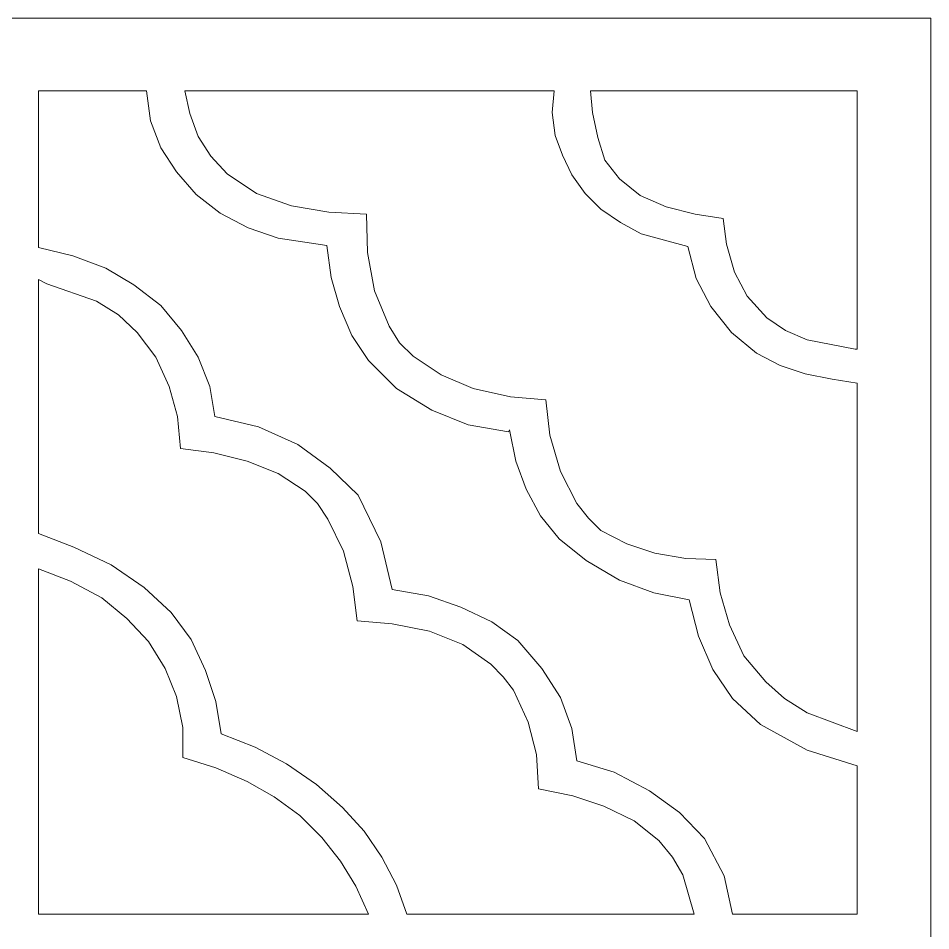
# Model space of a CAD drawing. Header units: centimetres. Extents: x 11.7 to 32.8, y 1.7 to 11.9.
# Drawn here: x 16.79 to 21.85, y 6.79 to 11.86 of the extents above; entities that cross this region are included whole.
import ezdxf

# ---------------------------------------------------------------- set-up
doc = ezdxf.new("R2010")
doc.units = ezdxf.units.CM
doc.header["$MEASUREMENT"] = 0

msp = doc.modelspace()

# ---------------------------------------------------------------- linework, layer by layer
at = {"lineweight": 9}
for points, knots in [([(11.7299, 11.85881), (11.7299, 11.85881), (21.8525, 11.85881), (21.8525, 11.85881), (21.8525, 11.85881), (21.8525, 11.85881), (21.8525, 1.73621), (21.8525, 1.73621), (21.8525, 1.73621), (21.8525, 1.73621), (11.7299, 1.73621), (11.7299, 1.73621), (11.7299, 1.73621), (11.7299, 1.73621), (11.7299, 11.85881), (11.7299, 11.85881)], [0, 0, 0, 0, 0.2, 0.2, 0.2, 0.2, 0.4, 0.4, 0.4, 0.4, 0.6, 0.6, 0.6, 0.6, 1, 1, 1, 1]), ([(20.75334, 6.88671), (20.75334, 6.88671), (20.7073, 7.09963), (20.7073, 7.09963), (20.7073, 7.09963), (20.7073, 7.09963), (20.59796, 7.3068), (20.59796, 7.3068), (20.59796, 7.3068), (20.59796, 7.3068), (20.45985, 7.45067), (20.45985, 7.45067), (20.45985, 7.45067), (20.45985, 7.45067), (20.29296, 7.57152), (20.29296, 7.57152), (20.29296, 7.57152), (20.29296, 7.57152), (20.0973, 7.67511), (20.0973, 7.67511), (20.0973, 7.67511), (20.0973, 7.67511), (19.89013, 7.73841), (19.89013, 7.73841), (19.89013, 7.73841), (19.89013, 7.73841), (19.86136, 7.91681), (19.86136, 7.91681), (19.86136, 7.91681), (19.86136, 7.91681), (19.79806, 8.08945), (19.79806, 8.08945), (19.79806, 8.08945), (19.79806, 8.08945), (19.69447, 8.25058), (19.69447, 8.25058), (19.69447, 8.25058), (19.69447, 8.25058), (19.56211, 8.40596), (19.56211, 8.40596), (19.56211, 8.40596), (19.56211, 8.40596), (19.41824, 8.50955), (19.41824, 8.50955), (19.41824, 8.50955), (19.41824, 8.50955), (19.2456, 8.59011), (19.2456, 8.59011), (19.2456, 8.59011), (19.2456, 8.59011), (19.0672, 8.65342), (19.0672, 8.65342), (19.0672, 8.65342), (19.0672, 8.65342), (18.86579, 8.68794), (18.86579, 8.68794), (18.86579, 8.68794), (18.86579, 8.68794), (18.80248, 8.95266), (18.80248, 8.95266), (18.80248, 8.95266), (18.80248, 8.95266), (18.67588, 9.21163), (18.67588, 9.21163), (18.67588, 9.21163), (18.67588, 9.21163), (18.5205, 9.36125), (18.5205, 9.36125), (18.5205, 9.36125), (18.5205, 9.36125), (18.3421, 9.49361), (18.3421, 9.49361), (18.3421, 9.49361), (18.3421, 9.49361), (18.12342, 9.59144), (18.12342, 9.59144), (18.12342, 9.59144), (18.12342, 9.59144), (17.88172, 9.64899), (17.88172, 9.64899), (17.88172, 9.64899), (17.88172, 9.64899), (17.85295, 9.81587), (17.85295, 9.81587), (17.85295, 9.81587), (17.85295, 9.81587), (17.78965, 9.97701), (17.78965, 9.97701), (17.78965, 9.97701), (17.78965, 9.97701), (17.69757, 10.12663), (17.69757, 10.12663), (17.69757, 10.12663), (17.69757, 10.12663), (17.58248, 10.26474), (17.58248, 10.26474), (17.58248, 10.26474), (17.58248, 10.26474), (17.43285, 10.37984), (17.43285, 10.37984), (17.43285, 10.37984), (17.43285, 10.37984), (17.27748, 10.47191), (17.27748, 10.47191), (17.27748, 10.47191), (17.27748, 10.47191), (17.09332, 10.54097), (17.09332, 10.54097), (17.09332, 10.54097), (17.09332, 10.54097), (16.90342, 10.58701), (16.90342, 10.58701), (16.90342, 10.58701), (16.90342, 10.58701), (16.90342, 11.45598), (16.90342, 11.45598), (16.90342, 11.45598), (16.90342, 11.45598), (17.50191, 11.45598), (17.50191, 11.45598), (17.50191, 11.45598), (17.50191, 11.45598), (17.52493, 11.28909), (17.52493, 11.28909), (17.52493, 11.28909), (17.52493, 11.28909), (17.58248, 11.13947), (17.58248, 11.13947), (17.58248, 11.13947), (17.58248, 11.13947), (17.6688, 11.00711), (17.6688, 11.00711), (17.6688, 11.00711), (17.6688, 11.00711), (17.77814, 10.8805), (17.77814, 10.8805), (17.77814, 10.8805), (17.77814, 10.8805), (17.9105, 10.77692), (17.9105, 10.77692), (17.9105, 10.77692), (17.9105, 10.77692), (18.06588, 10.69635), (18.06588, 10.69635), (18.06588, 10.69635), (18.06588, 10.69635), (18.23276, 10.6388), (18.23276, 10.6388), (18.23276, 10.6388), (18.23276, 10.6388), (18.41691, 10.61003), (18.41691, 10.61003), (18.41691, 10.61003), (18.41691, 10.61003), (18.50324, 10.59852), (18.50324, 10.59852), (18.50324, 10.59852), (18.50324, 10.59852), (18.52626, 10.42012), (18.52626, 10.42012), (18.52626, 10.42012), (18.52626, 10.42012), (18.57229, 10.25899), (18.57229, 10.25899), (18.57229, 10.25899), (18.57229, 10.25899), (18.64135, 10.09786), (18.64135, 10.09786), (18.64135, 10.09786), (18.64135, 10.09786), (18.73343, 9.95974), (18.73343, 9.95974), (18.73343, 9.95974), (18.73343, 9.95974), (18.8888, 9.80436), (18.8888, 9.80436), (18.8888, 9.80436), (18.8888, 9.80436), (19.08447, 9.68352), (19.08447, 9.68352), (19.08447, 9.68352), (19.08447, 9.68352), (19.28588, 9.60295), (19.28588, 9.60295), (19.28588, 9.60295), (19.28588, 9.60295), (19.51032, 9.56266), (19.51032, 9.56266), (19.51032, 9.56266), (19.51032, 9.56266), (19.51607, 9.57417), (19.51607, 9.57417), (19.51607, 9.57417), (19.51607, 9.57417), (19.5506, 9.40153), (19.5506, 9.40153), (19.5506, 9.40153), (19.5506, 9.40153), (19.60815, 9.24615), (19.60815, 9.24615), (19.60815, 9.24615), (19.60815, 9.24615), (19.68871, 9.09653), (19.68871, 9.09653), (19.68871, 9.09653), (19.68871, 9.09653), (19.7923, 8.96993), (19.7923, 8.96993), (19.7923, 8.96993), (19.7923, 8.96993), (19.94192, 8.84907), (19.94192, 8.84907), (19.94192, 8.84907), (19.94192, 8.84907), (20.12607, 8.73974), (20.12607, 8.73974), (20.12607, 8.73974), (20.12607, 8.73974), (20.31598, 8.67068), (20.31598, 8.67068), (20.31598, 8.67068), (20.31598, 8.67068), (20.51164, 8.6304), (20.51164, 8.6304), (20.51164, 8.6304), (20.51164, 8.6304), (20.56344, 8.42898), (20.56344, 8.42898), (20.56344, 8.42898), (20.56344, 8.42898), (20.644, 8.24483), (20.644, 8.24483), (20.644, 8.24483), (20.644, 8.24483), (20.75334, 8.08369), (20.75334, 8.08369), (20.75334, 8.08369), (20.75334, 8.08369), (20.90872, 7.93983), (20.90872, 7.93983), (20.90872, 7.93983), (20.90872, 7.93983), (21.16768, 7.79596), (21.16768, 7.79596), (21.16768, 7.79596), (21.16768, 7.79596), (21.44391, 7.70964), (21.44391, 7.70964), (21.44391, 7.70964), (21.44391, 7.70964), (21.44391, 6.88671), (21.44391, 6.88671), (21.44391, 6.88671), (21.44391, 6.88671), (20.75334, 6.88671), (20.75334, 6.88671)], [0, 0, 0, 0, 0.0153846, 0.0153846, 0.0153846, 0.0153846, 0.0307692, 0.0307692, 0.0307692, 0.0307692, 0.0461538, 0.0461538, 0.0461538, 0.0461538, 0.0615385, 0.0615385, 0.0615385, 0.0615385, 0.0769231, 0.0769231, 0.0769231, 0.0769231, 0.0923077, 0.0923077, 0.0923077, 0.0923077, 0.1076923, 0.1076923, 0.1076923, 0.1076923, 0.1230769, 0.1230769, 0.1230769, 0.1230769, 0.1384615, 0.1384615, 0.1384615, 0.1384615, 0.1538462, 0.1538462, 0.1538462, 0.1538462, 0.1692308, 0.1692308, 0.1692308, 0.1692308, 0.1846154, 0.1846154, 0.1846154, 0.1846154, 0.2, 0.2, 0.2, 0.2, 0.2153846, 0.2153846, 0.2153846, 0.2153846, 0.2307692, 0.2307692, 0.2307692, 0.2307692, 0.2461538, 0.2461538, 0.2461538, 0.2461538, 0.2615385, 0.2615385, 0.2615385, 0.2615385, 0.2769231, 0.2769231, 0.2769231, 0.2769231, 0.2923077, 0.2923077, 0.2923077, 0.2923077, 0.3076923, 0.3076923, 0.3076923, 0.3076923, 0.3230769, 0.3230769, 0.3230769, 0.3230769, 0.3384615, 0.3384615, 0.3384615, 0.3384615, 0.3538462, 0.3538462, 0.3538462, 0.3538462, 0.3692308, 0.3692308, 0.3692308, 0.3692308, 0.3846154, 0.3846154, 0.3846154, 0.3846154, 0.4, 0.4, 0.4, 0.4, 0.4153846, 0.4153846, 0.4153846, 0.4153846, 0.4307692, 0.4307692, 0.4307692, 0.4307692, 0.4461538, 0.4461538, 0.4461538, 0.4461538, 0.4615385, 0.4615385, 0.4615385, 0.4615385, 0.4769231, 0.4769231, 0.4769231, 0.4769231, 0.4923077, 0.4923077, 0.4923077, 0.4923077, 0.5076923, 0.5076923, 0.5076923, 0.5076923, 0.5230769, 0.5230769, 0.5230769, 0.5230769, 0.5384615, 0.5384615, 0.5384615, 0.5384615, 0.5538462, 0.5538462, 0.5538462, 0.5538462, 0.5692308, 0.5692308, 0.5692308, 0.5692308, 0.5846154, 0.5846154, 0.5846154, 0.5846154, 0.6, 0.6, 0.6, 0.6, 0.6153846, 0.6153846, 0.6153846, 0.6153846, 0.6307692, 0.6307692, 0.6307692, 0.6307692, 0.6461538, 0.6461538, 0.6461538, 0.6461538, 0.6615385, 0.6615385, 0.6615385, 0.6615385, 0.6769231, 0.6769231, 0.6769231, 0.6769231, 0.6923077, 0.6923077, 0.6923077, 0.6923077, 0.7076923, 0.7076923, 0.7076923, 0.7076923, 0.7230769, 0.7230769, 0.7230769, 0.7230769, 0.7384615, 0.7384615, 0.7384615, 0.7384615, 0.7538462, 0.7538462, 0.7538462, 0.7538462, 0.7692308, 0.7692308, 0.7692308, 0.7692308, 0.7846154, 0.7846154, 0.7846154, 0.7846154, 0.8, 0.8, 0.8, 0.8, 0.8153846, 0.8153846, 0.8153846, 0.8153846, 0.8307692, 0.8307692, 0.8307692, 0.8307692, 0.8461538, 0.8461538, 0.8461538, 0.8461538, 0.8615385, 0.8615385, 0.8615385, 0.8615385, 0.8769231, 0.8769231, 0.8769231, 0.8769231, 0.8923077, 0.8923077, 0.8923077, 0.8923077, 0.9076923, 0.9076923, 0.9076923, 0.9076923, 0.9230769, 0.9230769, 0.9230769, 0.9230769, 0.9384615, 0.9384615, 0.9384615, 0.9384615, 0.9538462, 0.9538462, 0.9538462, 0.9538462, 0.9692308, 0.9692308, 0.9692308, 0.9692308, 1, 1, 1, 1]), ([(21.44391, 9.83314), (21.44391, 9.83314), (21.3058, 9.85616), (21.3058, 9.85616), (21.3058, 9.85616), (21.3058, 9.85616), (21.15617, 9.88493), (21.15617, 9.88493), (21.15617, 9.88493), (21.15617, 9.88493), (21.01806, 9.93097), (21.01806, 9.93097), (21.01806, 9.93097), (21.01806, 9.93097), (20.8857, 10.00003), (20.8857, 10.00003), (20.8857, 10.00003), (20.8857, 10.00003), (20.74759, 10.11512), (20.74759, 10.11512), (20.74759, 10.11512), (20.74759, 10.11512), (20.63249, 10.25899), (20.63249, 10.25899), (20.63249, 10.25899), (20.63249, 10.25899), (20.55193, 10.41437), (20.55193, 10.41437), (20.55193, 10.41437), (20.55193, 10.41437), (20.50589, 10.59277), (20.50589, 10.59277), (20.50589, 10.59277), (20.50589, 10.59277), (20.24692, 10.66182), (20.24692, 10.66182), (20.24692, 10.66182), (20.24692, 10.66182), (20.13183, 10.72512), (20.13183, 10.72512), (20.13183, 10.72512), (20.13183, 10.72512), (20.02249, 10.79994), (20.02249, 10.79994), (20.02249, 10.79994), (20.02249, 10.79994), (19.93617, 10.88626), (19.93617, 10.88626), (19.93617, 10.88626), (19.93617, 10.88626), (19.86136, 10.98984), (19.86136, 10.98984), (19.86136, 10.98984), (19.86136, 10.98984), (19.80956, 11.09918), (19.80956, 11.09918), (19.80956, 11.09918), (19.80956, 11.09918), (19.76928, 11.20852), (19.76928, 11.20852), (19.76928, 11.20852), (19.76928, 11.20852), (19.75202, 11.33513), (19.75202, 11.33513), (19.75202, 11.33513), (19.75202, 11.33513), (19.76353, 11.45598), (19.76353, 11.45598), (19.76353, 11.45598), (19.76353, 11.45598), (17.71484, 11.45598), (17.71484, 11.45598), (17.71484, 11.45598), (17.71484, 11.45598), (17.74361, 11.32937), (17.74361, 11.32937), (17.74361, 11.32937), (17.74361, 11.32937), (17.78965, 11.20277), (17.78965, 11.20277), (17.78965, 11.20277), (17.78965, 11.20277), (17.8587, 11.09343), (17.8587, 11.09343), (17.8587, 11.09343), (17.8587, 11.09343), (17.95078, 10.9956), (17.95078, 10.9956), (17.95078, 10.9956), (17.95078, 10.9956), (18.11191, 10.88626), (18.11191, 10.88626), (18.11191, 10.88626), (18.11191, 10.88626), (18.30757, 10.8172), (18.30757, 10.8172), (18.30757, 10.8172), (18.30757, 10.8172), (18.51475, 10.78267), (18.51475, 10.78267), (18.51475, 10.78267), (18.51475, 10.78267), (18.72192, 10.77116), (18.72192, 10.77116), (18.72192, 10.77116), (18.72192, 10.77116), (18.72767, 10.55824), (18.72767, 10.55824), (18.72767, 10.55824), (18.72767, 10.55824), (18.76795, 10.34531), (18.76795, 10.34531), (18.76795, 10.34531), (18.76795, 10.34531), (18.84852, 10.14965), (18.84852, 10.14965), (18.84852, 10.14965), (18.84852, 10.14965), (18.90607, 10.05757), (18.90607, 10.05757), (18.90607, 10.05757), (18.90607, 10.05757), (18.98088, 9.98276), (18.98088, 9.98276), (18.98088, 9.98276), (18.98088, 9.98276), (19.13626, 9.87918), (19.13626, 9.87918), (19.13626, 9.87918), (19.13626, 9.87918), (19.31466, 9.80436), (19.31466, 9.80436), (19.31466, 9.80436), (19.31466, 9.80436), (19.52183, 9.75833), (19.52183, 9.75833), (19.52183, 9.75833), (19.52183, 9.75833), (19.71749, 9.74106), (19.71749, 9.74106), (19.71749, 9.74106), (19.71749, 9.74106), (19.74051, 9.5454), (19.74051, 9.5454), (19.74051, 9.5454), (19.74051, 9.5454), (19.79806, 9.34399), (19.79806, 9.34399), (19.79806, 9.34399), (19.79806, 9.34399), (19.89013, 9.16559), (19.89013, 9.16559), (19.89013, 9.16559), (19.89013, 9.16559), (19.95343, 9.08502), (19.95343, 9.08502), (19.95343, 9.08502), (19.95343, 9.08502), (20.02249, 9.01596), (20.02249, 9.01596), (20.02249, 9.01596), (20.02249, 9.01596), (20.16636, 8.94115), (20.16636, 8.94115), (20.16636, 8.94115), (20.16636, 8.94115), (20.32174, 8.88936), (20.32174, 8.88936), (20.32174, 8.88936), (20.32174, 8.88936), (20.49438, 8.86059), (20.49438, 8.86059), (20.49438, 8.86059), (20.49438, 8.86059), (20.66127, 8.85483), (20.66127, 8.85483), (20.66127, 8.85483), (20.66127, 8.85483), (20.68428, 8.67068), (20.68428, 8.67068), (20.68428, 8.67068), (20.68428, 8.67068), (20.73608, 8.49228), (20.73608, 8.49228), (20.73608, 8.49228), (20.73608, 8.49228), (20.81664, 8.31964), (20.81664, 8.31964), (20.81664, 8.31964), (20.81664, 8.31964), (20.93749, 8.17577), (20.93749, 8.17577), (20.93749, 8.17577), (20.93749, 8.17577), (21.04108, 8.08369), (21.04108, 8.08369), (21.04108, 8.08369), (21.04108, 8.08369), (21.16768, 8.00313), (21.16768, 8.00313), (21.16768, 8.00313), (21.16768, 8.00313), (21.44391, 7.89955), (21.44391, 7.89955), (21.44391, 7.89955), (21.44391, 7.89955), (21.44391, 9.83314), (21.44391, 9.83314), (21.44391, 9.83314), (21.44391, 9.83314), (21.44391, 7.89955), (21.44391, 7.89955), (21.44391, 7.89955), (21.44391, 7.89955), (21.44391, 9.83314), (21.44391, 9.83314)], [0, 0, 0, 0, 0.0181818, 0.0181818, 0.0181818, 0.0181818, 0.0363636, 0.0363636, 0.0363636, 0.0363636, 0.0545455, 0.0545455, 0.0545455, 0.0545455, 0.0727273, 0.0727273, 0.0727273, 0.0727273, 0.0909091, 0.0909091, 0.0909091, 0.0909091, 0.1090909, 0.1090909, 0.1090909, 0.1090909, 0.1272727, 0.1272727, 0.1272727, 0.1272727, 0.1454545, 0.1454545, 0.1454545, 0.1454545, 0.1636364, 0.1636364, 0.1636364, 0.1636364, 0.1818182, 0.1818182, 0.1818182, 0.1818182, 0.2, 0.2, 0.2, 0.2, 0.2181818, 0.2181818, 0.2181818, 0.2181818, 0.2363636, 0.2363636, 0.2363636, 0.2363636, 0.2545455, 0.2545455, 0.2545455, 0.2545455, 0.2727273, 0.2727273, 0.2727273, 0.2727273, 0.2909091, 0.2909091, 0.2909091, 0.2909091, 0.3090909, 0.3090909, 0.3090909, 0.3090909, 0.3272727, 0.3272727, 0.3272727, 0.3272727, 0.3454545, 0.3454545, 0.3454545, 0.3454545, 0.3636364, 0.3636364, 0.3636364, 0.3636364, 0.3818182, 0.3818182, 0.3818182, 0.3818182, 0.4, 0.4, 0.4, 0.4, 0.4181818, 0.4181818, 0.4181818, 0.4181818, 0.4363636, 0.4363636, 0.4363636, 0.4363636, 0.4545455, 0.4545455, 0.4545455, 0.4545455, 0.4727273, 0.4727273, 0.4727273, 0.4727273, 0.4909091, 0.4909091, 0.4909091, 0.4909091, 0.5090909, 0.5090909, 0.5090909, 0.5090909, 0.5272727, 0.5272727, 0.5272727, 0.5272727, 0.5454545, 0.5454545, 0.5454545, 0.5454545, 0.5636364, 0.5636364, 0.5636364, 0.5636364, 0.5818182, 0.5818182, 0.5818182, 0.5818182, 0.6, 0.6, 0.6, 0.6, 0.6181818, 0.6181818, 0.6181818, 0.6181818, 0.6363636, 0.6363636, 0.6363636, 0.6363636, 0.6545455, 0.6545455, 0.6545455, 0.6545455, 0.6727273, 0.6727273, 0.6727273, 0.6727273, 0.6909091, 0.6909091, 0.6909091, 0.6909091, 0.7090909, 0.7090909, 0.7090909, 0.7090909, 0.7272727, 0.7272727, 0.7272727, 0.7272727, 0.7454545, 0.7454545, 0.7454545, 0.7454545, 0.7636364, 0.7636364, 0.7636364, 0.7636364, 0.7818182, 0.7818182, 0.7818182, 0.7818182, 0.8, 0.8, 0.8, 0.8, 0.8181818, 0.8181818, 0.8181818, 0.8181818, 0.8363636, 0.8363636, 0.8363636, 0.8363636, 0.8545455, 0.8545455, 0.8545455, 0.8545455, 0.8727273, 0.8727273, 0.8727273, 0.8727273, 0.8909091, 0.8909091, 0.8909091, 0.8909091, 0.9090909, 0.9090909, 0.9090909, 0.9090909, 0.9272727, 0.9272727, 0.9272727, 0.9272727, 0.9454545, 0.9454545, 0.9454545, 0.9454545, 0.9636364, 0.9636364, 0.9636364, 0.9636364, 1, 1, 1, 1]), ([(21.4324, 10.02304), (21.4324, 10.02304), (21.16768, 10.07484), (21.16768, 10.07484), (21.16768, 10.07484), (21.16768, 10.07484), (21.04683, 10.12663), (21.04683, 10.12663), (21.04683, 10.12663), (21.04683, 10.12663), (20.94325, 10.19569), (20.94325, 10.19569), (20.94325, 10.19569), (20.94325, 10.19569), (20.83391, 10.31654), (20.83391, 10.31654), (20.83391, 10.31654), (20.83391, 10.31654), (20.76485, 10.4489), (20.76485, 10.4489), (20.76485, 10.4489), (20.76485, 10.4489), (20.71881, 10.60428), (20.71881, 10.60428), (20.71881, 10.60428), (20.71881, 10.60428), (20.70155, 10.74814), (20.70155, 10.74814), (20.70155, 10.74814), (20.70155, 10.74814), (20.54617, 10.77116), (20.54617, 10.77116), (20.54617, 10.77116), (20.54617, 10.77116), (20.38504, 10.81145), (20.38504, 10.81145), (20.38504, 10.81145), (20.38504, 10.81145), (20.24117, 10.87475), (20.24117, 10.87475), (20.24117, 10.87475), (20.24117, 10.87475), (20.12607, 10.96682), (20.12607, 10.96682), (20.12607, 10.96682), (20.12607, 10.96682), (20.04551, 11.07041), (20.04551, 11.07041), (20.04551, 11.07041), (20.04551, 11.07041), (20.00522, 11.19701), (20.00522, 11.19701), (20.00522, 11.19701), (20.00522, 11.19701), (19.97645, 11.33513), (19.97645, 11.33513), (19.97645, 11.33513), (19.97645, 11.33513), (19.96494, 11.45598), (19.96494, 11.45598), (19.96494, 11.45598), (19.96494, 11.45598), (21.44391, 11.45598), (21.44391, 11.45598), (21.44391, 11.45598), (21.44391, 11.45598), (21.44391, 10.02304), (21.44391, 10.02304), (21.44391, 10.02304), (21.44391, 10.02304), (21.4324, 10.02304), (21.4324, 10.02304)], [0, 0, 0, 0, 0.0526316, 0.0526316, 0.0526316, 0.0526316, 0.1052632, 0.1052632, 0.1052632, 0.1052632, 0.1578947, 0.1578947, 0.1578947, 0.1578947, 0.2105263, 0.2105263, 0.2105263, 0.2105263, 0.2631579, 0.2631579, 0.2631579, 0.2631579, 0.3157895, 0.3157895, 0.3157895, 0.3157895, 0.3684211, 0.3684211, 0.3684211, 0.3684211, 0.4210526, 0.4210526, 0.4210526, 0.4210526, 0.4736842, 0.4736842, 0.4736842, 0.4736842, 0.5263158, 0.5263158, 0.5263158, 0.5263158, 0.5789474, 0.5789474, 0.5789474, 0.5789474, 0.6315789, 0.6315789, 0.6315789, 0.6315789, 0.6842105, 0.6842105, 0.6842105, 0.6842105, 0.7368421, 0.7368421, 0.7368421, 0.7368421, 0.7894737, 0.7894737, 0.7894737, 0.7894737, 0.8421053, 0.8421053, 0.8421053, 0.8421053, 0.8947368, 0.8947368, 0.8947368, 0.8947368, 1, 1, 1, 1]), ([(18.94635, 6.88671), (18.94635, 6.88671), (20.54042, 6.88671), (20.54042, 6.88671), (20.54042, 6.88671), (20.54042, 6.88671), (20.47711, 7.10539), (20.47711, 7.10539), (20.47711, 7.10539), (20.47711, 7.10539), (20.41957, 7.20322), (20.41957, 7.20322), (20.41957, 7.20322), (20.41957, 7.20322), (20.34475, 7.2953), (20.34475, 7.2953), (20.34475, 7.2953), (20.34475, 7.2953), (20.20664, 7.40464), (20.20664, 7.40464), (20.20664, 7.40464), (20.20664, 7.40464), (20.03975, 7.4852), (20.03975, 7.4852), (20.03975, 7.4852), (20.03975, 7.4852), (19.86711, 7.54275), (19.86711, 7.54275), (19.86711, 7.54275), (19.86711, 7.54275), (19.6772, 7.58303), (19.6772, 7.58303), (19.6772, 7.58303), (19.6772, 7.58303), (19.66569, 7.77294), (19.66569, 7.77294), (19.66569, 7.77294), (19.66569, 7.77294), (19.61966, 7.95134), (19.61966, 7.95134), (19.61966, 7.95134), (19.61966, 7.95134), (19.53909, 8.12974), (19.53909, 8.12974), (19.53909, 8.12974), (19.53909, 8.12974), (19.48154, 8.20455), (19.48154, 8.20455), (19.48154, 8.20455), (19.48154, 8.20455), (19.41249, 8.2736), (19.41249, 8.2736), (19.41249, 8.2736), (19.41249, 8.2736), (19.25711, 8.38294), (19.25711, 8.38294), (19.25711, 8.38294), (19.25711, 8.38294), (19.07296, 8.45775), (19.07296, 8.45775), (19.07296, 8.45775), (19.07296, 8.45775), (18.86579, 8.49804), (18.86579, 8.49804), (18.86579, 8.49804), (18.86579, 8.49804), (18.67012, 8.5153), (18.67012, 8.5153), (18.67012, 8.5153), (18.67012, 8.5153), (18.6471, 8.70521), (18.6471, 8.70521), (18.6471, 8.70521), (18.6471, 8.70521), (18.59531, 8.90087), (18.59531, 8.90087), (18.59531, 8.90087), (18.59531, 8.90087), (18.50899, 9.07927), (18.50899, 9.07927), (18.50899, 9.07927), (18.50899, 9.07927), (18.45144, 9.16559), (18.45144, 9.16559), (18.45144, 9.16559), (18.45144, 9.16559), (18.38239, 9.23464), (18.38239, 9.23464), (18.38239, 9.23464), (18.38239, 9.23464), (18.23276, 9.33247), (18.23276, 9.33247), (18.23276, 9.33247), (18.23276, 9.33247), (18.06012, 9.40153), (18.06012, 9.40153), (18.06012, 9.40153), (18.06012, 9.40153), (17.87597, 9.44757), (17.87597, 9.44757), (17.87597, 9.44757), (17.87597, 9.44757), (17.69182, 9.47059), (17.69182, 9.47059), (17.69182, 9.47059), (17.69182, 9.47059), (17.67455, 9.64899), (17.67455, 9.64899), (17.67455, 9.64899), (17.67455, 9.64899), (17.62851, 9.81587), (17.62851, 9.81587), (17.62851, 9.81587), (17.62851, 9.81587), (17.5537, 9.97701), (17.5537, 9.97701), (17.5537, 9.97701), (17.5537, 9.97701), (17.45012, 10.11512), (17.45012, 10.11512), (17.45012, 10.11512), (17.45012, 10.11512), (17.34653, 10.21295), (17.34653, 10.21295), (17.34653, 10.21295), (17.34653, 10.21295), (17.22568, 10.28776), (17.22568, 10.28776), (17.22568, 10.28776), (17.22568, 10.28776), (16.94946, 10.38559), (16.94946, 10.38559), (16.94946, 10.38559), (16.94946, 10.38559), (16.90342, 10.40861), (16.90342, 10.40861), (16.90342, 10.40861), (16.90342, 10.40861), (16.90342, 8.9987), (16.90342, 8.9987), (16.90342, 8.9987), (16.90342, 8.9987), (17.09908, 8.92389), (17.09908, 8.92389), (17.09908, 8.92389), (17.09908, 8.92389), (17.30625, 8.82606), (17.30625, 8.82606), (17.30625, 8.82606), (17.30625, 8.82606), (17.4904, 8.69945), (17.4904, 8.69945), (17.4904, 8.69945), (17.4904, 8.69945), (17.64002, 8.56134), (17.64002, 8.56134), (17.64002, 8.56134), (17.64002, 8.56134), (17.74937, 8.41172), (17.74937, 8.41172), (17.74937, 8.41172), (17.74937, 8.41172), (17.82993, 8.23907), (17.82993, 8.23907), (17.82993, 8.23907), (17.82993, 8.23907), (17.88748, 8.06643), (17.88748, 8.06643), (17.88748, 8.06643), (17.88748, 8.06643), (17.91625, 7.88804), (17.91625, 7.88804), (17.91625, 7.88804), (17.91625, 7.88804), (18.10616, 7.81322), (18.10616, 7.81322), (18.10616, 7.81322), (18.10616, 7.81322), (18.2788, 7.72115), (18.2788, 7.72115), (18.2788, 7.72115), (18.2788, 7.72115), (18.44569, 7.60605), (18.44569, 7.60605), (18.44569, 7.60605), (18.44569, 7.60605), (18.58956, 7.47945), (18.58956, 7.47945), (18.58956, 7.47945), (18.58956, 7.47945), (18.71041, 7.34709), (18.71041, 7.34709), (18.71041, 7.34709), (18.71041, 7.34709), (18.80824, 7.20322), (18.80824, 7.20322), (18.80824, 7.20322), (18.80824, 7.20322), (18.8888, 7.04784), (18.8888, 7.04784), (18.8888, 7.04784), (18.8888, 7.04784), (18.94635, 6.88671), (18.94635, 6.88671)], [0, 0, 0, 0, 0.0192308, 0.0192308, 0.0192308, 0.0192308, 0.0384615, 0.0384615, 0.0384615, 0.0384615, 0.0576923, 0.0576923, 0.0576923, 0.0576923, 0.0769231, 0.0769231, 0.0769231, 0.0769231, 0.0961538, 0.0961538, 0.0961538, 0.0961538, 0.1153846, 0.1153846, 0.1153846, 0.1153846, 0.1346154, 0.1346154, 0.1346154, 0.1346154, 0.1538462, 0.1538462, 0.1538462, 0.1538462, 0.1730769, 0.1730769, 0.1730769, 0.1730769, 0.1923077, 0.1923077, 0.1923077, 0.1923077, 0.2115385, 0.2115385, 0.2115385, 0.2115385, 0.2307692, 0.2307692, 0.2307692, 0.2307692, 0.25, 0.25, 0.25, 0.25, 0.2692308, 0.2692308, 0.2692308, 0.2692308, 0.2884615, 0.2884615, 0.2884615, 0.2884615, 0.3076923, 0.3076923, 0.3076923, 0.3076923, 0.3269231, 0.3269231, 0.3269231, 0.3269231, 0.3461538, 0.3461538, 0.3461538, 0.3461538, 0.3653846, 0.3653846, 0.3653846, 0.3653846, 0.3846154, 0.3846154, 0.3846154, 0.3846154, 0.4038462, 0.4038462, 0.4038462, 0.4038462, 0.4230769, 0.4230769, 0.4230769, 0.4230769, 0.4423077, 0.4423077, 0.4423077, 0.4423077, 0.4615385, 0.4615385, 0.4615385, 0.4615385, 0.4807692, 0.4807692, 0.4807692, 0.4807692, 0.5, 0.5, 0.5, 0.5, 0.5192308, 0.5192308, 0.5192308, 0.5192308, 0.5384615, 0.5384615, 0.5384615, 0.5384615, 0.5576923, 0.5576923, 0.5576923, 0.5576923, 0.5769231, 0.5769231, 0.5769231, 0.5769231, 0.5961538, 0.5961538, 0.5961538, 0.5961538, 0.6153846, 0.6153846, 0.6153846, 0.6153846, 0.6346154, 0.6346154, 0.6346154, 0.6346154, 0.6538462, 0.6538462, 0.6538462, 0.6538462, 0.6730769, 0.6730769, 0.6730769, 0.6730769, 0.6923077, 0.6923077, 0.6923077, 0.6923077, 0.7115385, 0.7115385, 0.7115385, 0.7115385, 0.7307692, 0.7307692, 0.7307692, 0.7307692, 0.75, 0.75, 0.75, 0.75, 0.7692308, 0.7692308, 0.7692308, 0.7692308, 0.7884615, 0.7884615, 0.7884615, 0.7884615, 0.8076923, 0.8076923, 0.8076923, 0.8076923, 0.8269231, 0.8269231, 0.8269231, 0.8269231, 0.8461538, 0.8461538, 0.8461538, 0.8461538, 0.8653846, 0.8653846, 0.8653846, 0.8653846, 0.8846154, 0.8846154, 0.8846154, 0.8846154, 0.9038462, 0.9038462, 0.9038462, 0.9038462, 0.9230769, 0.9230769, 0.9230769, 0.9230769, 0.9423077, 0.9423077, 0.9423077, 0.9423077, 0.9615385, 0.9615385, 0.9615385, 0.9615385, 1, 1, 1, 1]), ([(16.90342, 8.80304), (16.90342, 8.80304), (16.90342, 6.88671), (16.90342, 6.88671), (16.90342, 6.88671), (16.90342, 6.88671), (18.73343, 6.88671), (18.73343, 6.88671), (18.73343, 6.88671), (18.73343, 6.88671), (18.66437, 7.04209), (18.66437, 7.04209), (18.66437, 7.04209), (18.66437, 7.04209), (18.57805, 7.1802), (18.57805, 7.1802), (18.57805, 7.1802), (18.57805, 7.1802), (18.47446, 7.31256), (18.47446, 7.31256), (18.47446, 7.31256), (18.47446, 7.31256), (18.35361, 7.43341), (18.35361, 7.43341), (18.35361, 7.43341), (18.35361, 7.43341), (18.20974, 7.53699), (18.20974, 7.53699), (18.20974, 7.53699), (18.20974, 7.53699), (18.06012, 7.62331), (18.06012, 7.62331), (18.06012, 7.62331), (18.06012, 7.62331), (17.88748, 7.69813), (17.88748, 7.69813), (17.88748, 7.69813), (17.88748, 7.69813), (17.70333, 7.75568), (17.70333, 7.75568), (17.70333, 7.75568), (17.70333, 7.75568), (17.70333, 7.92256), (17.70333, 7.92256), (17.70333, 7.92256), (17.70333, 7.92256), (17.6688, 8.0952), (17.6688, 8.0952), (17.6688, 8.0952), (17.6688, 8.0952), (17.6055, 8.25058), (17.6055, 8.25058), (17.6055, 8.25058), (17.6055, 8.25058), (17.51342, 8.40021), (17.51342, 8.40021), (17.51342, 8.40021), (17.51342, 8.40021), (17.39257, 8.52681), (17.39257, 8.52681), (17.39257, 8.52681), (17.39257, 8.52681), (17.25446, 8.64191), (17.25446, 8.64191), (17.25446, 8.64191), (17.25446, 8.64191), (17.08181, 8.73398), (17.08181, 8.73398), (17.08181, 8.73398), (17.08181, 8.73398), (16.90342, 8.80304), (16.90342, 8.80304)], [0, 0, 0, 0, 0.0526316, 0.0526316, 0.0526316, 0.0526316, 0.1052632, 0.1052632, 0.1052632, 0.1052632, 0.1578947, 0.1578947, 0.1578947, 0.1578947, 0.2105263, 0.2105263, 0.2105263, 0.2105263, 0.2631579, 0.2631579, 0.2631579, 0.2631579, 0.3157895, 0.3157895, 0.3157895, 0.3157895, 0.3684211, 0.3684211, 0.3684211, 0.3684211, 0.4210526, 0.4210526, 0.4210526, 0.4210526, 0.4736842, 0.4736842, 0.4736842, 0.4736842, 0.5263158, 0.5263158, 0.5263158, 0.5263158, 0.5789474, 0.5789474, 0.5789474, 0.5789474, 0.6315789, 0.6315789, 0.6315789, 0.6315789, 0.6842105, 0.6842105, 0.6842105, 0.6842105, 0.7368421, 0.7368421, 0.7368421, 0.7368421, 0.7894737, 0.7894737, 0.7894737, 0.7894737, 0.8421053, 0.8421053, 0.8421053, 0.8421053, 0.8947368, 0.8947368, 0.8947368, 0.8947368, 1, 1, 1, 1])]:
    msp.add_open_spline(points, degree=3, knots=knots, dxfattribs=at)

doc.saveas('drawing.dxf')
